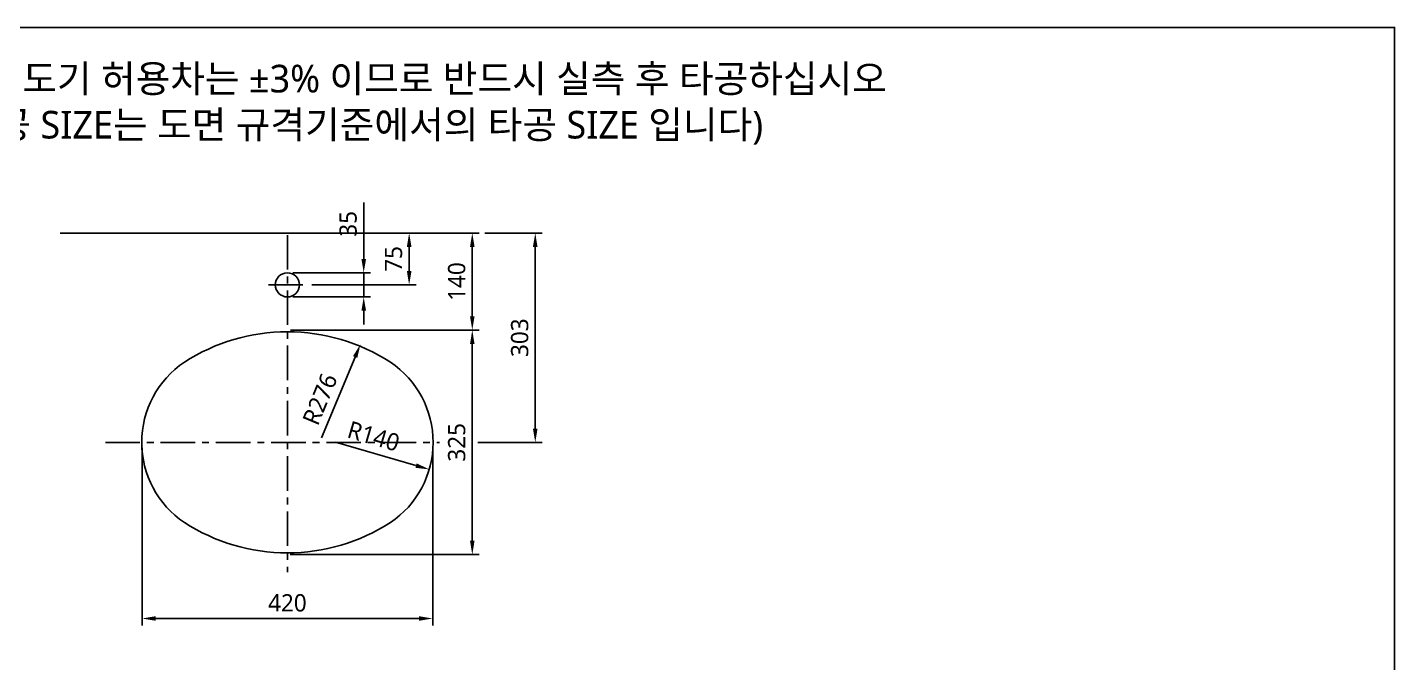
# Model space of a CAD drawing. Extents: x 0 to 3100, y 0 to 2100.
# Drawn here: x 1120 to 3100, y 1180 to 2100 of the extents above; entities that cross this region are included whole.
import ezdxf

# ---------------------------------------------------------------- set-up
doc = ezdxf.new("R2010")
doc.units = 0
doc.header["$LTSCALE"] = 20
doc.header["$MEASUREMENT"] = 0
doc.linetypes.add('CENTER', pattern=[2, 1.25, -0.25, 0.25, -0.25])
doc.layers.get('DEFPOINTS').update_dxf_attribs({"linetype": 'CONTINUOUS'})
for name, color, linetype in [('1', 1, 'CONTINUOUS'), ('5', 5, 'CONTINUOUS'), ('7', 7, 'CONTINUOUS'), ('CENTER', 2, 'CENTER')]:
    doc.layers.add(name, color=color, linetype=linetype)
doc.styles.get("Standard").update_dxf_attribs({"font": 'NanumGothic.ttf'})
doc.dimstyles.get("Standard").update_dxf_attribs({"dimtxt": 2.7, "dimasz": 2, "dimexe": 2, "dimexo": 1, "dimgap": 2, "dimtad": 1, "dimdec": 0, "dimlfac": 10, "dimrnd": 1, "dimzin": 0, "dimdsep": 46, "dimtxsty": 'Standard', "dimcen": 0, "dimclrd": 7, "dimclrt": 2, "dimadec": 0, "dimazin": 0, "dimtfac": 1, "dimtdec": 0, "dimtofl": 0, "dimtmove": 0, "dimatfit": 3, "dimfxl": 1, "dimtolj": 1, "dimtzin": 0, "dimarcsym": 0})

# ---------------------------------------------------------------- blocks, each defined once
blk = doc.blocks.new('*D12')
at = {"layer": '1', "color": 3, "lineweight": -2, "transparency": 16777216}
blk.add_line((1546.4, 1505.7), (1594.9, 1622.7), dxfattribs=at)
at = {"layer": '1', "color": 3, "transparency": 16777216}
blk.add_solid([(1591.8, 1624), (1598, 1621.4), (1602.6, 1641.1)], dxfattribs=at)
at = {"layer": 'DEFPOINTS', "color": 0, "transparency": 16777216}
for p in [(1602.6, 1641.1), (1496.8, 1386.2)]:
    blk.add_point(p, dxfattribs=at)
at = {"layer": '1', "color": 2, "transparency": 16777216, "insert": (1544, 1561.7), "char_height": 25, "attachment_point": 5, "rotation": 67.4779}
blk.add_mtext('\\A1;R276', dxfattribs=at)
blk = doc.blocks.new('*D13')
at = {"layer": '1', "color": 3, "lineweight": -2, "transparency": 16777216}
blk.add_line((1566.3, 1499.7), (1683, 1465.6), dxfattribs=at)
at = {"layer": '1', "color": 3, "transparency": 16777216}
blk.add_solid([(1684, 1468.8), (1682.1, 1462.4), (1702.2, 1460)], dxfattribs=at)
at = {"layer": 'DEFPOINTS', "color": 0, "transparency": 16777216}
for p in [(1567.8, 1499.2), (1702.2, 1460)]:
    blk.add_point(p, dxfattribs=at)
at = {"layer": '1', "color": 2, "transparency": 16777216, "insert": (1621.6, 1508), "char_height": 25, "attachment_point": 5, "rotation": 343.7519}
blk.add_mtext('\\A1;R140', dxfattribs=at)
blk = doc.blocks.new('*D17')
at = {"layer": '1', "color": 3, "lineweight": -2, "transparency": 16777216}
for p, q in [((1501.5, 1661.7), (1774.5, 1661.7)), ((1764.5, 1641.7), (1764.5, 1356.7)), ((1500.6, 1336.7), (1774.5, 1336.7))]:
    blk.add_line(p, q, dxfattribs=at)
at = {"layer": '1', "color": 3, "transparency": 16777216}
for points in [[(1761.2, 1641.7), (1767.8, 1641.7), (1764.5, 1661.7)], [(1761.2, 1356.7), (1767.8, 1356.7), (1764.5, 1336.7)]]:
    blk.add_solid(points, dxfattribs=at)
at = {"layer": 'DEFPOINTS', "color": 0, "transparency": 16777216}
for p in [(1493.5, 1661.7), (1492.6, 1336.7), (1764.5, 1336.7)]:
    blk.add_point(p, dxfattribs=at)
at = {"layer": '1', "color": 2, "transparency": 16777216, "insert": (1742, 1499.2), "char_height": 25, "attachment_point": 5, "rotation": 90}
blk.add_mtext('\\A1;325', dxfattribs=at)
blk = doc.blocks.new('*D18')
at = {"layer": '1', "color": 3, "lineweight": -2, "transparency": 16777216}
for p, q in [((1286.3, 1491.2), (1286.3, 1234.2)), ((1707.3, 1491.2), (1707.3, 1234.2)), ((1687.3, 1244.2), (1306.3, 1244.2))]:
    blk.add_line(p, q, dxfattribs=at)
at = {"layer": '1', "color": 3, "transparency": 16777216}
for points in [[(1306.3, 1247.5), (1306.3, 1240.9), (1286.3, 1244.2)], [(1687.3, 1247.5), (1687.3, 1240.9), (1707.3, 1244.2)]]:
    blk.add_solid(points, dxfattribs=at)
at = {"layer": 'DEFPOINTS', "color": 0, "transparency": 16777216}
for p in [(1286.3, 1499.2), (1707.3, 1499.2), (1286.3, 1244.2)]:
    blk.add_point(p, dxfattribs=at)
at = {"layer": '1', "color": 2, "transparency": 16777216, "insert": (1496.8, 1266.7), "char_height": 25, "attachment_point": 5}
blk.add_mtext('\\A1;420', dxfattribs=at)
blk = doc.blocks.new('*D19')
at = {"layer": '1', "color": 3, "lineweight": -2, "transparency": 16777216}
for p, q in [((1532.3, 1802.2), (1683.1, 1802.2)), ((1673.1, 1747.2), (1673.1, 1782.2)), ((1532.3, 1727.2), (1683.1, 1727.2))]:
    blk.add_line(p, q, dxfattribs=at)
at = {"layer": '1', "color": 3, "transparency": 16777216}
for points in [[(1669.8, 1782.2), (1676.5, 1782.2), (1673.1, 1802.2)], [(1669.8, 1747.2), (1676.5, 1747.2), (1673.1, 1727.2)]]:
    blk.add_solid(points, dxfattribs=at)
at = {"layer": 'DEFPOINTS', "color": 0, "transparency": 16777216}
for p in [(1524.3, 1802.2), (1673.1, 1802.2), (1524.3, 1727.2)]:
    blk.add_point(p, dxfattribs=at)
at = {"layer": '1', "color": 2, "transparency": 16777216, "insert": (1650.6, 1764.7), "char_height": 25, "attachment_point": 5, "rotation": 90}
blk.add_mtext('\\A1;75', dxfattribs=at)
blk = doc.blocks.new('*D20')
at = {"layer": '1', "color": 3, "lineweight": -2, "transparency": 16777216}
for p, q in [((1607.3, 1764.7), (1607.3, 1846.4)), ((1504.8, 1744.7), (1617.3, 1744.7)), ((1607.3, 1709.7), (1607.3, 1744.7)), ((1504.8, 1709.7), (1617.3, 1709.7)), ((1607.3, 1689.7), (1607.3, 1669.7))]:
    blk.add_line(p, q, dxfattribs=at)
at = {"layer": '1', "color": 3, "transparency": 16777216}
for points in [[(1604, 1764.7), (1610.7, 1764.7), (1607.3, 1744.7)], [(1604, 1689.7), (1610.7, 1689.7), (1607.3, 1709.7)]]:
    blk.add_solid(points, dxfattribs=at)
at = {"layer": 'DEFPOINTS', "color": 0, "transparency": 16777216}
for p in [(1496.8, 1744.7), (1607.3, 1744.7), (1496.8, 1709.7)]:
    blk.add_point(p, dxfattribs=at)
at = {"layer": '1', "color": 2, "transparency": 16777216, "insert": (1584.8, 1815.5), "char_height": 25, "attachment_point": 5, "rotation": 90}
blk.add_mtext('\\A1;35', dxfattribs=at)
blk = doc.blocks.new('*D21')
at = {"layer": '1', "color": 3, "lineweight": -2, "transparency": 16777216}
for p, q in [((1782.5, 1802.2), (1865.7, 1802.2)), ((1855.7, 1519.2), (1855.7, 1782.2)), ((1772.5, 1499.2), (1865.7, 1499.2))]:
    blk.add_line(p, q, dxfattribs=at)
at = {"layer": '1', "color": 3, "transparency": 16777216}
for points in [[(1852.3, 1782.2), (1859, 1782.2), (1855.7, 1802.2)], [(1852.3, 1519.2), (1859, 1519.2), (1855.7, 1499.2)]]:
    blk.add_solid(points, dxfattribs=at)
at = {"layer": 'DEFPOINTS', "color": 0, "transparency": 16777216}
for p in [(1774.5, 1802.2), (1855.7, 1802.2), (1764.5, 1499.2)]:
    blk.add_point(p, dxfattribs=at)
at = {"layer": '1', "color": 2, "transparency": 16777216, "insert": (1833.2, 1650.7), "char_height": 25, "attachment_point": 5, "rotation": 90}
blk.add_mtext('\\A1;303', dxfattribs=at)
blk = doc.blocks.new('*D23')
at = {"layer": '1', "color": 3, "lineweight": -2, "transparency": 16777216}
for p, q in [((1532.3, 1802.2), (1774.5, 1802.2)), ((1764.5, 1681.7), (1764.5, 1782.2)), ((1504.8, 1661.7), (1774.5, 1661.7))]:
    blk.add_line(p, q, dxfattribs=at)
at = {"layer": '1', "color": 3, "transparency": 16777216}
for points in [[(1761.2, 1782.2), (1767.8, 1782.2), (1764.5, 1802.2)], [(1761.2, 1681.7), (1767.8, 1681.7), (1764.5, 1661.7)]]:
    blk.add_solid(points, dxfattribs=at)
at = {"layer": 'DEFPOINTS', "color": 0, "transparency": 16777216}
for p in [(1524.3, 1802.2), (1764.5, 1802.2), (1496.8, 1661.7)]:
    blk.add_point(p, dxfattribs=at)
at = {"layer": '1', "color": 2, "transparency": 16777216, "insert": (1742, 1732), "char_height": 25, "attachment_point": 5, "rotation": 90}
blk.add_mtext('\\A1;140', dxfattribs=at)

msp = doc.modelspace()

# ---------------------------------------------------------------- linework, layer by layer
at = {"layer": '5'}
msp.add_line((1167.6197, 1802.19906), (1726.0453, 1802.19906), dxfattribs=at)
at = {"layer": '5', "color": 212}
msp.add_lwpolyline([(0, 2100), (3100, 2100), (3100, 0), (0, 0)], close=True, dxfattribs=at)
at = {"layer": '7'}
msp.add_circle((1496.8325, 1727.19906), 17.5, dxfattribs=at)
for centre, radius, start, end in [((1496.95498, 1383.20729), 276, 90.02542543, 122.73348168), ((1496.71003, 1383.20729), 276, 57.26651832, 89.97457457), ((1425.8325, 1499.19906), 140, 123.91737447, 236.08262553), ((1567.8325, 1499.19906), 140, 303.91737447, 56.08262553), ((1496.95498, 1615.19083), 276, 237.26651832, 269.97457457), ((1496.71003, 1615.19083), 276, 270.02542543, 302.73348168)]:
    msp.add_arc(centre, radius, start, end, dxfattribs=at)
at = {"layer": 'CENTER', "color": 2, "linetype": 'CENTER', "ltscale": 2}
for p, q in [((1496.8325, 1799.19906), (1496.8325, 1311.02278)), ((1469.3325, 1727.19906), (1524.3325, 1727.19906)), ((1233.28217, 1499.19906), (1716.80853, 1499.19906))]:
    msp.add_line(p, q, dxfattribs=at)

# ---------------------------------------------------------------- texts
at = {"layer": '1', "color": 2, "insert": (1520.69152, 1988.00053), "char_height": 40, "attachment_point": 5}
msp.add_mtext('\\A1;\\pi-120,l160,t160;※ 카운터 설치부 도기 허용차는 ±3% 이므로 반드시 실측 후 타공하십시오\\P(아래 타공 SIZE는 도면 규격기준에서의 타공 SIZE 입니다)', dxfattribs=at)

# ---------------------------------------------------------------- dimensions: what is measured, and where the dimension line sits
at = {"layer": '1'}
for base, p1, p2, picture, middle in [((1607.31842, 1744.69906), (1496.8325, 1709.69906), (1496.8325, 1744.69906), '*D20', (1584.81842, 1815.53239)), ((1764.49917, 1802.19906), (1496.8325, 1661.70726), (1524.3325, 1802.19906), '*D23', (1741.99917, 1731.95316)), ((1673.13624, 1802.19906), (1524.3325, 1727.19906), (1524.3325, 1802.19906), '*D19', (1650.63624, 1764.69906)), ((1855.66169, 1802.19906), (1764.49917, 1499.19906), (1774.49917, 1802.19906), '*D21', (1833.16169, 1650.69906)), ((1764.49917, 1336.69189), (1493.49917, 1661.70726), (1492.60872, 1336.69189), '*D17', (1741.99917, 1499.19958))]:
    dim = msp.add_linear_dim(base=base, p1=p1, p2=p2, angle=90, dimstyle='Standard', override={"dimtxt": 25, "dimasz": 20, "dimexe": 10, "dimexo": 8, "dimgap": 10, "dimdec": 4, "dimlfac": 1, "dimzin": 8, "dimclrd": 3, "dimclre": 3, "dimtdec": 4, "dimtofl": 1, "dimarcsym": 1}, dxfattribs=at)
    dim.commit()
    dim.dimension.update_dxf_attribs({"geometry": picture, "text_midpoint": middle})
for center, mpoint, picture, middle in [((1496.8325, 1386.19906), (1602.55168, 1641.14897), '*D12', (1565.84363, 1552.62469)), ((1567.8325, 1499.19906), (1702.24077, 1460.02742), '*D13', (1615.05944, 1485.43535))]:
    dim = msp.add_radius_dim(center=center, mpoint=mpoint, dimstyle='Standard', override={"dimtxt": 25, "dimasz": 20, "dimexe": 10, "dimexo": 8, "dimgap": 10, "dimdec": 4, "dimlfac": 1, "dimzin": 8, "dimclrd": 3, "dimclre": 3, "dimtdec": 4, "dimtofl": 1, "dimarcsym": 1}, dxfattribs=at)
    dim.commit()
    dim.dimension.update_dxf_attribs({"geometry": picture, "text_midpoint": middle, "dimtype": 164})
dim = msp.add_linear_dim(base=(1286.3325, 1244.20395), p1=(1707.3325, 1499.19906), p2=(1286.3325, 1499.19906), text='420', dimstyle='Standard', override={"dimtxt": 25, "dimasz": 20, "dimexe": 10, "dimexo": 8, "dimgap": 10, "dimdec": 4, "dimlfac": 1, "dimzin": 8, "dimclrd": 3, "dimclre": 3, "dimtdec": 4, "dimtofl": 1, "dimarcsym": 1}, dxfattribs=at)
dim.commit()
dim.dimension.update_dxf_attribs({"geometry": '*D18', "text_midpoint": (1496.8325, 1266.70395)})

doc.saveas('drawing.dxf')
